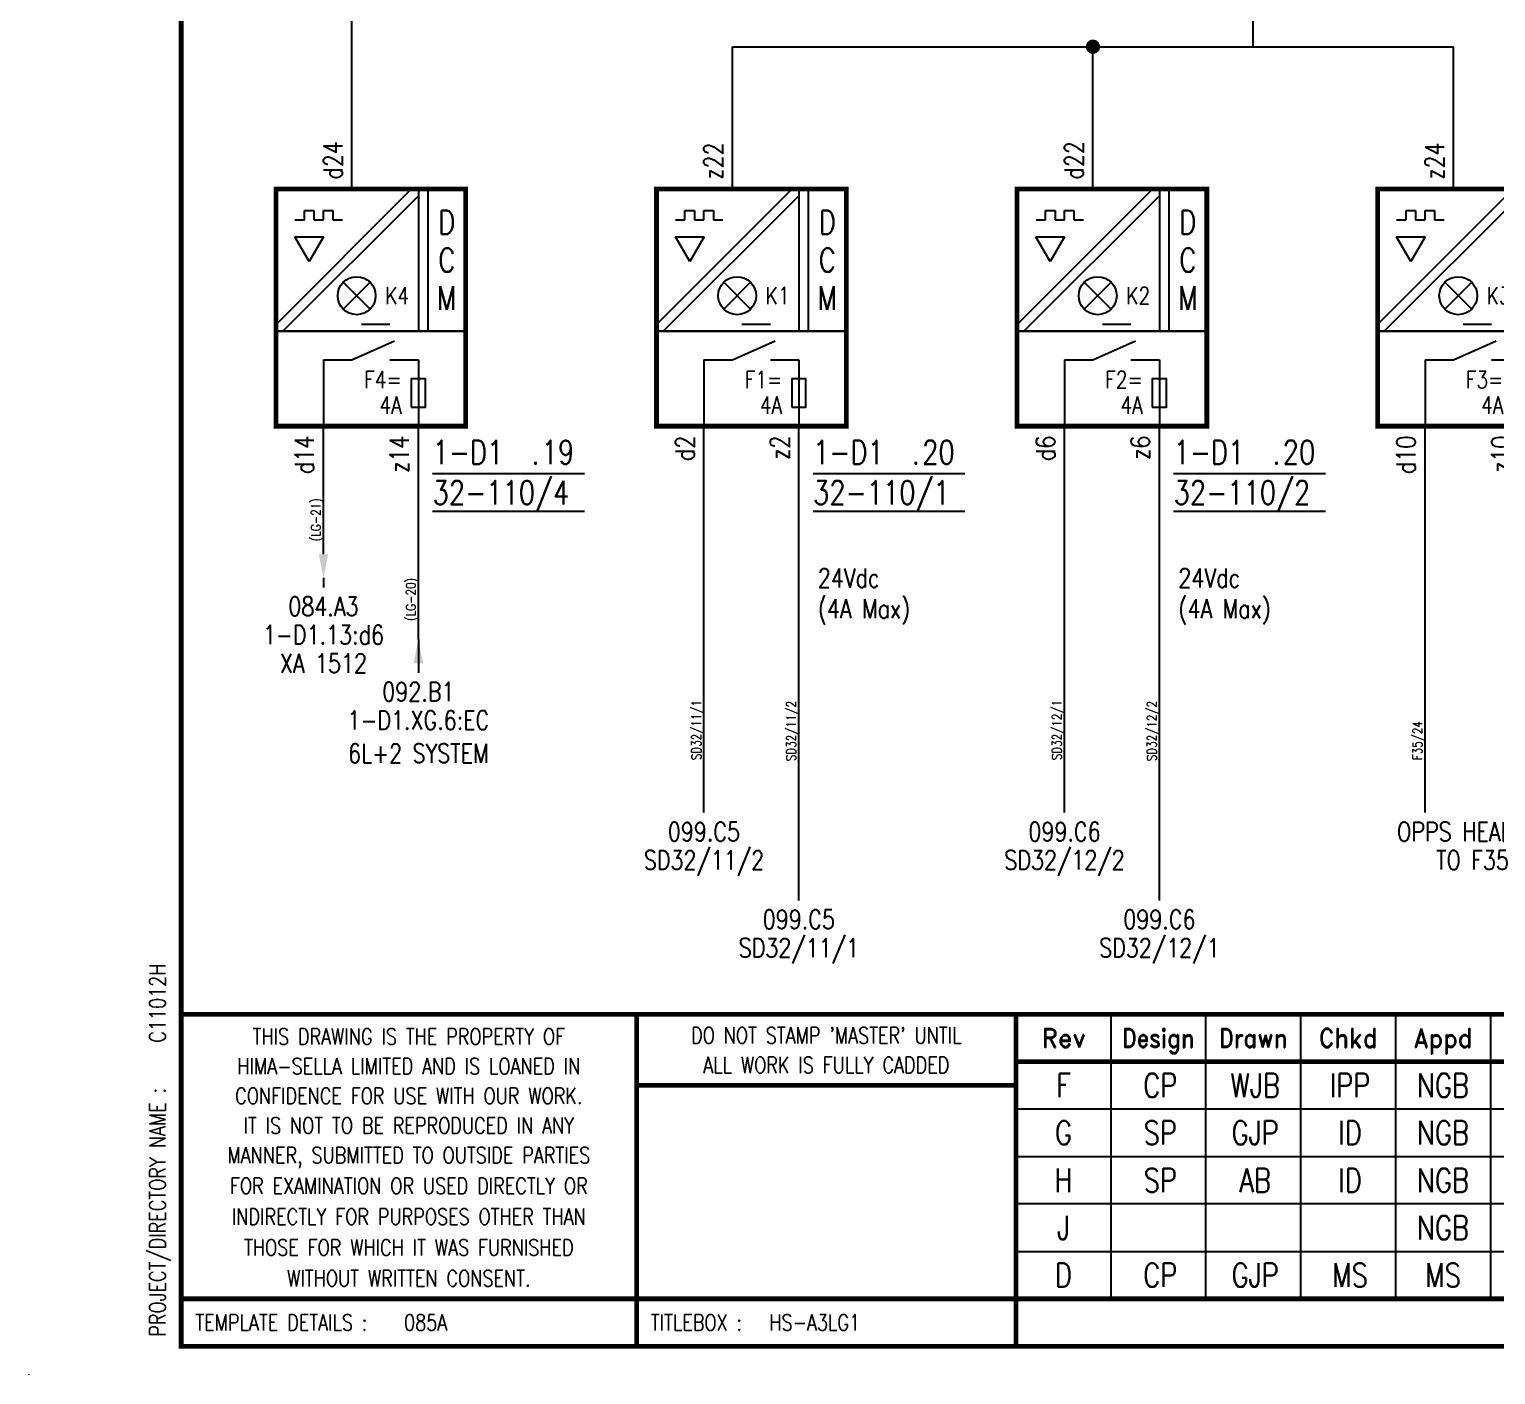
# Model space of a CAD drawing. Extents: x 0 to 414, y 0 to 285.
# Drawn here: x 0 to 154.5, y 0 to 141.8 of the extents above; entities that cross this region are included whole.
import ezdxf
from ezdxf.enums import TextEntityAlignment as Align

# ---------------------------------------------------------------- set-up
doc = ezdxf.new("R2010")
doc.units = 0
doc.header["$LTSCALE"] = 10
doc.header["$MEASUREMENT"] = 0
doc.layers.get('0').update_dxf_attribs({"linetype": 'CONTINUOUS'})
for name, color, linetype in [('ADD', 7, 'CONTINUOUS'), ('COL', 7, 'CONTINUOUS'), ('COM', 6, 'CONTINUOUS'), ('DES', 2, 'CONTINUOUS'), ('GROUP', 2, 'CONTINUOUS'), ('LAB', 2, 'CONTINUOUS'), ('PCABGREY-0_22', 7, 'CONTINUOUS'), ('RACK', 7, 'CONTINUOUS'), ('ROW', 7, 'CONTINUOUS'), ('SLOT', 7, 'CONTINUOUS'), ('SNA', 7, 'CONTINUOUS'), ('SPOTS', 3, 'CONTINUOUS'), ('TEXT', 2, 'CONTINUOUS'), ('TPOL', 2, 'CONTINUOUS'), ('UPS', 2, 'CONTINUOUS'), ('XR_FUNCTION', 7, 'CONTINUOUS'), ('XR_MAIN', 2, 'CONTINUOUS')]:
    doc.layers.add(name, color=color, linetype=linetype)
doc.layers.add('MCABGREY-0_22', color=4, linetype='CONTINUOUS', plot=False)
doc.styles.add('CROSSREF', font='ROMANS.shx', dxfattribs={"width": 0.8, "height": 1})
doc.styles.add('FUNCTION', font='ISOCP.shx', dxfattribs={"height": 2.5})
doc.styles.add('GROUP', font='romans.shx', dxfattribs={"width": 0.8, "height": 2.5})
doc.styles.add('PINS', font='romans.shx', dxfattribs={"width": 0.8})
doc.styles.add('RACK', font='romans.shx', dxfattribs={"width": 0.8, "height": 2})
doc.styles.add('ROMAND', font='ROMAND')
doc.styles.add('ROMANS', font='romans.shx', dxfattribs={"width": 0.8})
doc.styles.add('SLOT', font='romans.shx', dxfattribs={"width": 0.8, "height": 2})
doc.styles.add('SYMBOL', font='ISOCP.shx', dxfattribs={"height": 2.5})
doc.styles.add('WIRES', font='ROMANS.shx', dxfattribs={"width": 0.8, "height": 2})

# ---------------------------------------------------------------- blocks, each defined once
blk = doc.blocks.new('HS-A3LG1')
at = {"color": 1}
for p, q in [((114, 38), (114, 8)), ((124, 8), (124, 38)), ((134, 8), (134, 38)), ((144, 38), (144, 8)), ((154, 38), (154, 8)), ((301.5, 28), (104, 28)), ((104, 23), (301.5, 23)), ((301.5, 18), (104, 18)), ((104, 13), (270.5, 13)), ((0, 0), (0, 0.025))]:
    blk.add_line(p, q, dxfattribs=at)
at = {"color": 1, "const_width": 0.5}
blk.add_lwpolyline([(16, 3), (409, 3), (409, 285), (16, 285)], close=True, dxfattribs=at)
for points in [[(409, 38), (16, 38)], [(64, 3), (64, 38)], [(104, 3), (104, 38)], [(270.5, 33), (104, 33)], [(104, 30.5), (64, 30.5)], [(270.5, 8), (16, 8)]]:
    blk.add_lwpolyline(points, dxfattribs=at)
at = {"color": 3, "lineweight": 13, "style": 'ROMANS', "width": 0.8}
for s, p in [('THIS DRAWING IS THE PROPERTY OF', (40, 35.6443)), ("DO NOT STAMP 'MASTER' UNTIL", (84, 35.7693)), ('HIMA-SELLA LIMITED AND IS LOANED IN', (40, 32.5193)), ('ALL WORK IS FULLY CADDED', (84, 32.6443)), ('CONFIDENCE FOR USE WITH OUR WORK.', (40, 29.3879)), ('IT IS NOT TO BE REPRODUCED IN ANY', (40, 26.2629)), ('MANNER, SUBMITTED TO OUTSIDE PARTIES', (40, 23.1379)), ('FOR EXAMINATION OR USED DIRECTLY OR', (40, 19.9054)), ('INDIRECTLY FOR PURPOSES OTHER THAN', (40, 16.6554)), ('THOSE FOR WHICH IT WAS FURNISHED', (40, 13.4054)), ('WITHOUT WRITTEN CONSENT.', (40, 10.1554))]:
    blk.add_text(s, height=1.7, dxfattribs=at).set_placement(p, align=Align.MIDDLE_CENTER)
at = {"color": 4, "style": 'ROMAND'}
blk.add_text('Rev', height=2, dxfattribs=at).set_placement((109, 34.5), align=Align.CENTER)
for s, width, p in [('Design', 0.85, (119, 34.5)), ('Drawn', 0.85, (129, 34.5)), ('Chkd', 0.9, (139, 34.5)), ('Appd', 0.9, (149, 34.5))]:
    blk.add_text(s, height=2, dxfattribs=dict(at, width=width)).set_placement(p, align=Align.CENTER)
at = {"color": 3, "style": 'ROMANS', "width": 0.8}
blk.add_text('PROJECT/DIRECTORY NAME :', height=1.7, rotation=90, dxfattribs=at).set_placement((13.5, 4), align=Align.MIDDLE_LEFT)
for s, p in [('TEMPLATE DETAILS :', (17.5, 5.5)), ('TITLEBOX :', (65.5, 5.5)), ('HS-A3LG1', (78, 5.5))]:
    blk.add_text(s, height=1.7, dxfattribs=at).set_placement(p, align=Align.MIDDLE_LEFT)
at = {"layer": 'COL', "style": 'ROMAND', "flags": 9}
for tag, p in [('COL1', (48.5, 282.5)), ('COL2', (113.5, 282.5)), ('COL3', (178.5, 282.5)), ('COL4', (243.5, 282.5)), ('COL5', (308.5, 282.5)), ('COL6', (373.5, 282.5))]:
    blk.add_attdef(tag, p, '', height=2.5, dxfattribs=at)
at = {"layer": 'ROW', "style": 'ROMAND', "flags": 9}
for tag, p in [('ROW1', (406.5, 249.5)), ('ROW2', (406.5, 188.5)), ('ROW3', (406.5, 127.5)), ('ROW4', (406.5, 66.5))]:
    blk.add_attdef(tag, p, '', height=2.5, dxfattribs=at)
at = {"layer": 'UPS', "color": 3, "style": 'ROMANS', "width": 0.8, "flags": 8}
blk.add_attdef('PROJS->NOMPRO', text='', height=1.7, rotation=90, dxfattribs=at).set_placement((13.5, 35), align=Align.MIDDLE_LEFT)
at = {"layer": 'UPS', "style": 'ROMANS', "width": 0.8, "flags": 8}
for tag, height, p in [('PLANOS->VERIF', 2.5, (293.5, 34.25)), ('PLANOS->CANVI1', 2.5, (109, 29.25)), ('PLANOS->NCAN1', 2.5, (149, 29.25)), ('PLANOS->DCAN1', 2.5, (262.5, 29.25)), ('PLANOS->ORIG', 2.5, (293.5, 29.25)), ('PLANOS->CANVI2', 2.5, (109, 24.25)), ('PLANOS->NCAN2', 2.5, (149, 24.25)), ('PLANOS->DCAN2', 2.5, (262.5, 24.25)), ('PLANOS->HECHF', 2.5, (293.5, 24.25)), ('PLANOS->CANVI3', 2.5, (109, 19.25)), ('PLANOS->NCAN3', 2.5, (149, 19.25)), ('PLANOS->DCAN3', 2.5, (262.5, 19.25)), ('PLANOS->HECHD', 2.5, (293.5, 19.25)), ('PLANOS->CANVI4', 2.5, (109, 14.25)), ('PLANOS->NCAN4', 2.5, (149, 14.25)), ('PLANOS->DCAN4', 2.5, (262.5, 14.25)), ('PLANOS->DATACREA', 2.5, (293.5, 14.25)), ('PLANOS->CANVI5', 2.5, (109, 9.25)), ('PLANOS->NCAN5', 2.5, (149, 9.25)), ('PLANOS->DCAN5', 2.5, (262.5, 9.25)), ('PLANOS->NR1', 2.5, (293.5, 9.25)), ('PROJS->DESCPRO3', 5, (345.5, 5.5)), ('PLANOS->PLANO', 5, (378.5, 5.5)), ('PLANOS->USER', 5, (402.75, 5.5)), ('PLANOS->NR2', 2.5, (293.5, 4.25))]:
    blk.add_attdef(tag, text='', height=height, dxfattribs=at).set_placement(p, align=Align.CENTER)
at = {"layer": 'UPS', "style": 'ROMANS', "width": 3.1263, "flags": 8}
blk.add_attdef('PLANOS->MCAN1', text='', height=2.5, rotation=0.061173, dxfattribs=at).set_placement((155, 31.6443), (254, 31.75), align=Align.FIT)
at = {"layer": 'UPS', "style": 'ROMANS', "flags": 8}
for tag, width, p, p2 in [('PLANOS->MCAN2', 3.0574, (155, 26.75), (254, 26.75)), ('PLANOS->MCAN3', 3.0574, (155, 21.75), (254, 21.75)), ('PLANOS->MCAN4', 3.0462, (155, 16.75), (254, 16.75)), ('PLANOS->MCAN5', 3.0574, (155, 11.75), (254, 11.75))]:
    blk.add_attdef(tag, text='', height=2.5, dxfattribs=dict(at, width=width)).set_placement(p, p2, align=Align.FIT)
at = {"layer": 'UPS', "style": 'ROMANS', "width": 0.8, "flags": 8}
blk.add_attdef('PLANOS->DENOM', (313.5, 24.25), '', height=2.5, dxfattribs=at)
at = {"layer": 'UPS', "color": 4, "style": 'ROMANS', "width": 0.8, "flags": 8}
for tag, p in [('PROJS->DESCPRO1', (303, 19.25)), ('PROJS->DESCPRO2', (303, 14.25))]:
    blk.add_attdef(tag, p, '', height=2.5, dxfattribs=at)
at = {"layer": 'UPS', "color": 3, "style": 'ROMANS', "width": 0.8, "flags": 8}
blk.add_attdef('PLANOS->PROTOTIPO', text='', height=1.7, dxfattribs=at).set_placement((39.5, 5.5), align=Align.MIDDLE_LEFT)
at = {"layer": 'UPS', "style": 'ROMANS', "width": 0.8, "flags": 8}
blk.add_attdef('PLANOS->OBS4', text='', height=2.5, dxfattribs=at).set_placement((107, 5.5), align=Align.MIDDLE_LEFT)
blk = doc.blocks.new('EDREV')
at = {"color": 2, "style": 'ROMANS', "width": 0.8}
for tag, p in [('DES', (129.2, 29.25)), ('DRN', (139.2, 29.25)), ('CHKD', (149.2, 29.25)), ('DES', (129.2, 24.25)), ('DRN', (139.2, 24.25)), ('CHKD', (149.2, 24.25)), ('DES', (129.2, 19.25)), ('DRN', (139.2, 19.25)), ('CHKD', (149.2, 19.25)), ('DES', (129.2, 14.25)), ('DRN', (139.2, 14.25)), ('CHKD', (149.2, 14.25)), ('DES', (129.2, 9.25)), ('DRN', (139.2, 9.25)), ('CHKD', (149.2, 9.25))]:
    blk.add_attdef(tag, text='', height=2.5, dxfattribs=at).set_placement(p, align=Align.CENTER)
blk = doc.blocks.new('32-110-1')
for p, q in [((6.2929, 0), (-8, -14.2929)), ((7, 0), (7, -15)), ((8, 0), (8, -15)), ((7, -0.7071), (-7.2929, -15)), ((-5, -3.25), (-5, -2.25)), ((-5, -2.25), (-4, -2.25)), ((-4, -2.25), (-4, -3.25)), ((-3, -3.25), (-3, -2.25)), ((-3, -2.25), (-2, -2.25)), ((-2, -2.25), (-2, -3.25)), ((-6, -3.25), (-5, -3.25)), ((-4, -3.25), (-3, -3.25)), ((-2, -3.25), (-1, -3.25)), ((-4.5, -7.6568), (-6.0132, -5.0359)), ((-6.0132, -5.0359), (-2.9868, -5.0359)), ((-2.9868, -5.0359), (-4.5, -7.6568)), ((-0.9142, -9.8358), (1.9142, -12.6642)), ((-0.9142, -12.6642), (1.9142, -9.8358)), ((-8, -15), (12, -15)), ((12, -15), (-8, -15)), ((1, -14.25), (4, -14.25)), ((0, -18), (4.5, -16)), ((-3, -18), (0, -18)), ((-3, -18), (-3, -25)), ((4, -18), (7, -18)), ((7, -18), (7, -25)), ((8.5, -30), (24.5, -30)), ((24.5, -34), (8.5, -34))]:
    blk.add_line(p, q)
at = {"const_width": 0.5}
blk.add_lwpolyline([(-8, 0), (-8, -25), (12, -25), (12, 0)], close=True, dxfattribs=at)
blk.add_lwpolyline([(6.25, -23), (7.75, -23), (7.75, -20), (6.25, -20)], close=True)
blk.add_circle((0.5, -11.25), 2)
at = {"style": 'ROMANS', "width": 0.8}
for s, p in [('D', (10, -3.5)), ('C', (10, -7.5)), ('M', (10, -11.5))]:
    blk.add_text(s, height=2.5, dxfattribs=at).set_placement(p, align=Align.MIDDLE)
blk.add_text('K1', height=1.8, dxfattribs=at).set_placement((3.5, -12.15))
blk.add_text('F1=', height=1.8, dxfattribs=at).set_placement((5.25, -21), align=Align.RIGHT)
blk.add_attdef('AMPS', text='', height=1.8, dxfattribs=at).set_placement((5.25, -23.6883), align=Align.RIGHT)
at = {"layer": 'ADD', "style": 'PINS', "width": 0.8, "flags": 1}
blk.add_attdef('ADD1', (14, -12.5), '', height=1.5, dxfattribs=at)
at = {"layer": 'COM', "style": 'PINS', "width": 0.8, "flags": 1}
blk.add_attdef('COM1', (14, -16.5), '', height=1.5, dxfattribs=at)
at = {"layer": 'DES', "style": 'PINS', "width": 0.8, "flags": 1}
blk.add_attdef('DES1', (14, -14.5), '', height=1.5, dxfattribs=at)
at = {"layer": 'GROUP', "style": 'GROUP', "width": 0.8, "flags": 1}
blk.add_attdef('GROUP', (14, -22.5), '', height=1.5, dxfattribs=at)
at = {"layer": 'LAB', "style": 'PINS', "width": 0.8}
blk.add_attdef('LAB1', text='', height=2.5, dxfattribs=at).set_placement((8.5, -32), align=Align.MIDDLE_LEFT)
at = {"layer": 'RACK', "style": 'RACK', "width": 0.8}
blk.add_attdef('RACK', (8.5, -29), '', height=2.5, dxfattribs=at)
at = {"layer": 'SLOT', "style": 'SLOT', "width": 0.8}
blk.add_attdef('SLOT', (20, -29), '', height=2.5, dxfattribs=at)
at = {"layer": 'SNA', "style": 'SYMBOL', "width": 0.8, "flags": 1}
blk.add_attdef('SNA', (14, -20.5), '', height=1.5, dxfattribs=at)
at = {"layer": 'TEXT', "color": 3, "style": 'PINS', "width": 0.8}
blk.add_text('z22', height=2, rotation=90, dxfattribs=at).set_placement((-2, 1), align=Align.MIDDLE_LEFT)
at = {"layer": 'TEXT', "style": 'ROMANS', "width": 0.8}
blk.add_text('.', height=2, dxfattribs=at).set_placement((19, -29))
at = {"layer": 'TPOL', "style": 'PINS', "width": 0.8}
blk.add_attdef('CN1', (-1, 1), '', height=2, rotation=90, dxfattribs=at)
for tag, p in [('CN2', (-4, -26)), ('CN3', (6, -26))]:
    blk.add_attdef(tag, text='', height=2, rotation=90, dxfattribs=at).set_placement(p, align=Align.RIGHT)
at = {"layer": 'XR_FUNCTION', "style": 'FUNCTION', "width": 0.8, "flags": 1}
blk.add_attdef('XR_FUNCTION', (14, -18.5), '', height=1.5, dxfattribs=at)
at = {"layer": 'XR_MAIN', "style": 'CROSSREF', "width": 0.8, "flags": 1}
blk.add_attdef('XR_MAIN', (14, -24.5), '', height=1.5, dxfattribs=at)
blk = doc.blocks.new('32-110-4')
for p, q in [((6.2929, 0), (-8, -14.2929)), ((7, 0), (7, -15)), ((8, 0), (8, -15)), ((7, -0.7071), (-7.2929, -15)), ((-5, -3.25), (-5, -2.25)), ((-5, -2.25), (-4, -2.25)), ((-4, -2.25), (-4, -3.25)), ((-3, -3.25), (-3, -2.25)), ((-3, -2.25), (-2, -2.25)), ((-2, -2.25), (-2, -3.25)), ((-6, -3.25), (-5, -3.25)), ((-4, -3.25), (-3, -3.25)), ((-2, -3.25), (-1, -3.25)), ((-4.5, -7.6568), (-6.0132, -5.0359)), ((-6.0132, -5.0359), (-2.9868, -5.0359)), ((-2.9868, -5.0359), (-4.5, -7.6568)), ((-0.9142, -9.8358), (1.9142, -12.6642)), ((-0.9142, -12.6642), (1.9142, -9.8358)), ((-8, -15), (12, -15)), ((12, -15), (-8, -15)), ((1, -14.25), (4, -14.25)), ((0, -18), (4.5, -16)), ((-3, -18), (0, -18)), ((-3, -18), (-3, -25)), ((4, -18), (7, -18)), ((7, -18), (7, -25)), ((8.5, -30), (24.5, -30)), ((24.5, -34), (8.5, -34))]:
    blk.add_line(p, q)
at = {"const_width": 0.5}
blk.add_lwpolyline([(-8, 0), (-8, -25), (12, -25), (12, 0)], close=True, dxfattribs=at)
blk.add_lwpolyline([(6.25, -23), (7.75, -23), (7.75, -20), (6.25, -20)], close=True)
blk.add_circle((0.5, -11.25), 2)
at = {"style": 'ROMANS', "width": 0.8}
for s, p in [('D', (10, -3.5)), ('C', (10, -7.5)), ('M', (10, -11.5))]:
    blk.add_text(s, height=2.5, dxfattribs=at).set_placement(p, align=Align.MIDDLE)
blk.add_text('K4', height=1.8, dxfattribs=at).set_placement((3.5, -12.15))
blk.add_text('F4=', height=1.8, dxfattribs=at).set_placement((5.25, -21), align=Align.RIGHT)
blk.add_attdef('AMPS', text='', height=1.8, dxfattribs=at).set_placement((5.25, -23.6883), align=Align.RIGHT)
at = {"layer": 'ADD', "style": 'PINS', "width": 0.8, "flags": 1}
blk.add_attdef('ADD1', (14, -12.5), '', height=1.5, dxfattribs=at)
at = {"layer": 'COM', "style": 'PINS', "width": 0.8, "flags": 1}
blk.add_attdef('COM1', (14, -16.5), '', height=1.5, dxfattribs=at)
at = {"layer": 'DES', "style": 'PINS', "width": 0.8, "flags": 1}
blk.add_attdef('DES1', (14, -14.5), '', height=1.5, dxfattribs=at)
at = {"layer": 'GROUP', "style": 'GROUP', "width": 0.8, "flags": 1}
blk.add_attdef('GROUP', (14, -22.5), '', height=1.5, dxfattribs=at)
at = {"layer": 'LAB', "style": 'PINS', "width": 0.8}
blk.add_attdef('LAB1', text='', height=2.5, dxfattribs=at).set_placement((8.5, -32), align=Align.MIDDLE_LEFT)
at = {"layer": 'RACK', "style": 'RACK', "width": 0.8}
blk.add_attdef('RACK', (8.5, -29), '', height=2.5, dxfattribs=at)
at = {"layer": 'SLOT', "style": 'SLOT', "width": 0.8}
blk.add_attdef('SLOT', (20, -29), '', height=2.5, dxfattribs=at)
at = {"layer": 'SNA', "style": 'SYMBOL', "width": 0.8, "flags": 1}
blk.add_attdef('SNA', (14, -20.5), '', height=1.5, dxfattribs=at)
at = {"layer": 'TEXT', "color": 3, "style": 'PINS', "width": 0.8}
blk.add_text('d24', height=2, rotation=90, dxfattribs=at).set_placement((-2, 1), align=Align.MIDDLE_LEFT)
at = {"layer": 'TEXT', "style": 'ROMANS', "width": 0.8}
blk.add_text('.', height=2, dxfattribs=at).set_placement((19, -29))
at = {"layer": 'TPOL', "style": 'PINS', "width": 0.8}
blk.add_attdef('CN1', (-1, 1), '', height=2, rotation=90, dxfattribs=at)
for tag, p in [('CN2', (-4, -26)), ('CN3', (6, -26))]:
    blk.add_attdef(tag, text='', height=2, rotation=90, dxfattribs=at).set_placement(p, align=Align.RIGHT)
at = {"layer": 'XR_FUNCTION', "style": 'FUNCTION', "width": 0.8, "flags": 1}
blk.add_attdef('XR_FUNCTION', (14, -18.5), '', height=1.5, dxfattribs=at)
at = {"layer": 'XR_MAIN', "style": 'CROSSREF', "width": 0.8, "flags": 1}
blk.add_attdef('XR_MAIN', (14, -24.5), '', height=1.5, dxfattribs=at)
blk = doc.blocks.new('EQUPOT06')
blk.add_line((0, 3.5), (0, 0))
blk.add_solid([(-0.5, 1), (0.5, 1), (0, 3.5)])
at = {"layer": 'TEXT', "style": 'ROMANS', "width": 0.8}
blk.add_attdef('CONNECTION', text='', height=2, dxfattribs=at).set_placement((0, -4), align=Align.TOP_CENTER)
at = {"layer": 'TPOL', "style": 'ROMANS', "flags": 8}
blk.add_attdef('CN1', text='', height=0.0025, rotation=270, dxfattribs=at).set_placement((0, 3), align=Align.MIDDLE_LEFT)
at = {"layer": 'XR_FUNCTION', "style": 'FUNCTION', "width": 0.8, "flags": 1}
blk.add_attdef('XR_FUNCTION', text='', height=1, dxfattribs=at).set_placement((0, 2), align=Align.TOP_CENTER)
at = {"layer": 'XR_MAIN', "style": 'CROSSREF', "width": 0.8}
for tag in ['XR_PREV', 'XR_NEXT']:
    blk.add_attdef(tag, text='', height=2, dxfattribs=at).set_placement((0, -1), align=Align.TOP_CENTER)
blk = doc.blocks.new('32-110-2')
for p, q in [((6.2929, 0), (-8, -14.2929)), ((7, 0), (7, -15)), ((8, 0), (8, -15)), ((7, -0.7071), (-7.2929, -15)), ((-5, -3.25), (-5, -2.25)), ((-5, -2.25), (-4, -2.25)), ((-4, -2.25), (-4, -3.25)), ((-3, -3.25), (-3, -2.25)), ((-3, -2.25), (-2, -2.25)), ((-2, -2.25), (-2, -3.25)), ((-6, -3.25), (-5, -3.25)), ((-4, -3.25), (-3, -3.25)), ((-2, -3.25), (-1, -3.25)), ((-4.5, -7.6568), (-6.0132, -5.0359)), ((-6.0132, -5.0359), (-2.9868, -5.0359)), ((-2.9868, -5.0359), (-4.5, -7.6568)), ((-0.9142, -9.8358), (1.9142, -12.6642)), ((-0.9142, -12.6642), (1.9142, -9.8358)), ((-8, -15), (12, -15)), ((12, -15), (-8, -15)), ((1, -14.25), (4, -14.25)), ((0, -18), (4.5, -16)), ((-3, -18), (0, -18)), ((-3, -18), (-3, -25)), ((4, -18), (7, -18)), ((7, -18), (7, -25)), ((8.5, -30), (24.5, -30)), ((24.5, -34), (8.5, -34))]:
    blk.add_line(p, q)
at = {"const_width": 0.5}
blk.add_lwpolyline([(-8, 0), (-8, -25), (12, -25), (12, 0)], close=True, dxfattribs=at)
blk.add_lwpolyline([(6.25, -23), (7.75, -23), (7.75, -20), (6.25, -20)], close=True)
blk.add_circle((0.5, -11.25), 2)
at = {"style": 'ROMANS', "width": 0.8}
for s, p in [('D', (10, -3.5)), ('C', (10, -7.5)), ('M', (10, -11.5))]:
    blk.add_text(s, height=2.5, dxfattribs=at).set_placement(p, align=Align.MIDDLE)
blk.add_text('K2', height=1.8, dxfattribs=at).set_placement((3.5, -12.15))
blk.add_text('F2=', height=1.8, dxfattribs=at).set_placement((5.25, -21), align=Align.RIGHT)
blk.add_attdef('AMPS', text='', height=1.8, dxfattribs=at).set_placement((5.25, -23.6883), align=Align.RIGHT)
at = {"layer": 'ADD', "style": 'PINS', "width": 0.8, "flags": 1}
blk.add_attdef('ADD1', (14, -12.5), '', height=1.5, dxfattribs=at)
at = {"layer": 'COM', "style": 'PINS', "width": 0.8, "flags": 1}
blk.add_attdef('COM1', (14, -16.5), '', height=1.5, dxfattribs=at)
at = {"layer": 'DES', "style": 'PINS', "width": 0.8, "flags": 1}
blk.add_attdef('DES1', (14, -14.5), '', height=1.5, dxfattribs=at)
at = {"layer": 'GROUP', "style": 'GROUP', "width": 0.8, "flags": 1}
blk.add_attdef('GROUP', (14, -22.5), '', height=1.5, dxfattribs=at)
at = {"layer": 'LAB', "style": 'PINS', "width": 0.8}
blk.add_attdef('LAB1', text='', height=2.5, dxfattribs=at).set_placement((8.5, -32), align=Align.MIDDLE_LEFT)
at = {"layer": 'RACK', "style": 'RACK', "width": 0.8}
blk.add_attdef('RACK', (8.5, -29), '', height=2.5, dxfattribs=at)
at = {"layer": 'SLOT', "style": 'SLOT', "width": 0.8}
blk.add_attdef('SLOT', (20, -29), '', height=2.5, dxfattribs=at)
at = {"layer": 'SNA', "style": 'SYMBOL', "width": 0.8, "flags": 1}
blk.add_attdef('SNA', (14, -20.5), '', height=1.5, dxfattribs=at)
at = {"layer": 'TEXT', "color": 3, "style": 'PINS', "width": 0.8}
blk.add_text('d22', height=2, rotation=90, dxfattribs=at).set_placement((-2, 1), align=Align.MIDDLE_LEFT)
at = {"layer": 'TEXT', "style": 'ROMANS', "width": 0.8}
blk.add_text('.', height=2, dxfattribs=at).set_placement((19, -29))
at = {"layer": 'TPOL', "style": 'PINS', "width": 0.8}
blk.add_attdef('CN1', (-1, 1), '', height=2, rotation=90, dxfattribs=at)
for tag, p in [('CN2', (-4, -26)), ('CN3', (6, -26))]:
    blk.add_attdef(tag, text='', height=2, rotation=90, dxfattribs=at).set_placement(p, align=Align.RIGHT)
at = {"layer": 'XR_FUNCTION', "style": 'FUNCTION', "width": 0.8, "flags": 1}
blk.add_attdef('XR_FUNCTION', (14, -18.5), '', height=1.5, dxfattribs=at)
at = {"layer": 'XR_MAIN', "style": 'CROSSREF', "width": 0.8, "flags": 1}
blk.add_attdef('XR_MAIN', (14, -24.5), '', height=1.5, dxfattribs=at)
blk = doc.blocks.new('EQUPOT01')
blk.add_line((0, 1), (0, 0))
blk.add_solid([(0.5, 3.5), (-0.5, 3.5), (0, 1)])
at = {"layer": 'TEXT', "style": 'ROMANS', "width": 0.8}
blk.add_attdef('CONNECTION', text='', height=2, dxfattribs=at).set_placement((0, -4), align=Align.TOP_CENTER)
at = {"layer": 'TPOL', "style": 'ROMANS', "width": 0.8, "flags": 8}
blk.add_attdef('CN1', (0, 3.5), '', height=0.0025, rotation=270, dxfattribs=at)
at = {"layer": 'XR_FUNCTION', "style": 'FUNCTION', "width": 0.8, "flags": 1}
blk.add_attdef('XR_FUNCTION', text='', height=1, dxfattribs=at).set_placement((0, 2), align=Align.TOP_CENTER)
at = {"layer": 'XR_MAIN', "style": 'CROSSREF', "width": 0.8}
for tag in ['XR_PREV', 'XR_NEXT']:
    blk.add_attdef(tag, text='', height=2, dxfattribs=at).set_placement((0, -1), align=Align.TOP_CENTER)
blk = doc.blocks.new('32-110-3')
for p, q in [((6.2929, 0), (-8, -14.2929)), ((7, 0), (7, -15)), ((8, 0), (8, -15)), ((7, -0.7071), (-7.2929, -15)), ((-5, -3.25), (-5, -2.25)), ((-5, -2.25), (-4, -2.25)), ((-4, -2.25), (-4, -3.25)), ((-3, -3.25), (-3, -2.25)), ((-3, -2.25), (-2, -2.25)), ((-2, -2.25), (-2, -3.25)), ((-6, -3.25), (-5, -3.25)), ((-4, -3.25), (-3, -3.25)), ((-2, -3.25), (-1, -3.25)), ((-4.5, -7.6568), (-6.0132, -5.0359)), ((-6.0132, -5.0359), (-2.9868, -5.0359)), ((-2.9868, -5.0359), (-4.5, -7.6568)), ((-0.9142, -9.8358), (1.9142, -12.6642)), ((-0.9142, -12.6642), (1.9142, -9.8358)), ((-8, -15), (12, -15)), ((12, -15), (-8, -15)), ((1, -14.25), (4, -14.25)), ((0, -18), (4.5, -16)), ((-3, -18), (0, -18)), ((-3, -18), (-3, -25)), ((4, -18), (7, -18)), ((7, -18), (7, -25)), ((8.5, -30), (24.5, -30)), ((24.5, -34), (8.5, -34))]:
    blk.add_line(p, q)
at = {"const_width": 0.5}
blk.add_lwpolyline([(-8, 0), (-8, -25), (12, -25), (12, 0)], close=True, dxfattribs=at)
blk.add_lwpolyline([(6.25, -23), (7.75, -23), (7.75, -20), (6.25, -20)], close=True)
blk.add_circle((0.5, -11.25), 2)
at = {"style": 'ROMANS', "width": 0.8}
for s, p in [('D', (10, -3.5)), ('C', (10, -7.5)), ('M', (10, -11.5))]:
    blk.add_text(s, height=2.5, dxfattribs=at).set_placement(p, align=Align.MIDDLE)
blk.add_text('K3', height=1.8, dxfattribs=at).set_placement((3.5, -12.15))
blk.add_text('F3=', height=1.8, dxfattribs=at).set_placement((5.25, -21), align=Align.RIGHT)
blk.add_attdef('AMPS', text='', height=1.8, dxfattribs=at).set_placement((5.25, -23.6883), align=Align.RIGHT)
at = {"layer": 'ADD', "style": 'PINS', "width": 0.8, "flags": 1}
blk.add_attdef('ADD1', (14, -12.5), '', height=1.5, dxfattribs=at)
at = {"layer": 'COM', "style": 'PINS', "width": 0.8, "flags": 1}
blk.add_attdef('COM1', (14, -16.5), '', height=1.5, dxfattribs=at)
at = {"layer": 'DES', "style": 'PINS', "width": 0.8, "flags": 1}
blk.add_attdef('DES1', (14, -14.5), '', height=1.5, dxfattribs=at)
at = {"layer": 'GROUP', "style": 'GROUP', "width": 0.8, "flags": 1}
blk.add_attdef('GROUP', (14, -22.5), '', height=1.5, dxfattribs=at)
at = {"layer": 'LAB', "style": 'PINS', "width": 0.8}
blk.add_attdef('LAB1', text='', height=2.5, dxfattribs=at).set_placement((8.5, -32), align=Align.MIDDLE_LEFT)
at = {"layer": 'RACK', "style": 'RACK', "width": 0.8}
blk.add_attdef('RACK', (8.5, -29), '', height=2.5, dxfattribs=at)
at = {"layer": 'SLOT', "style": 'SLOT', "width": 0.8}
blk.add_attdef('SLOT', (20, -29), '', height=2.5, dxfattribs=at)
at = {"layer": 'SNA', "style": 'SYMBOL', "width": 0.8, "flags": 1}
blk.add_attdef('SNA', (14, -20.5), '', height=1.5, dxfattribs=at)
at = {"layer": 'TEXT', "color": 3, "style": 'PINS', "width": 0.8}
blk.add_text('z24', height=2, rotation=90, dxfattribs=at).set_placement((-2, 1), align=Align.MIDDLE_LEFT)
at = {"layer": 'TEXT', "style": 'ROMANS', "width": 0.8}
blk.add_text('.', height=2, dxfattribs=at).set_placement((19, -29))
at = {"layer": 'TPOL', "style": 'PINS', "width": 0.8}
blk.add_attdef('CN1', (-1, 1), '', height=2, rotation=90, dxfattribs=at)
for tag, p in [('CN2', (-4, -26)), ('CN3', (6, -26))]:
    blk.add_attdef(tag, text='', height=2, rotation=90, dxfattribs=at).set_placement(p, align=Align.RIGHT)
at = {"layer": 'XR_FUNCTION', "style": 'FUNCTION', "width": 0.8, "flags": 1}
blk.add_attdef('XR_FUNCTION', (14, -18.5), '', height=1.5, dxfattribs=at)
at = {"layer": 'XR_MAIN', "style": 'CROSSREF', "width": 0.8, "flags": 1}
blk.add_attdef('XR_MAIN', (14, -24.5), '', height=1.5, dxfattribs=at)

msp = doc.modelspace()

# ---------------------------------------------------------------- linework, layer by layer
at = {"layer": 'PCABGREY-0_22'}
for p, q in [((34, 125), (34, 151.75)), ((129, 140), (129, 148)), ((74.1, 140), (112.1, 140)), ((74.1, 125), (74.1, 140)), ((112.1, 140), (150.1, 140)), ((112.1, 125), (112.1, 140)), ((150.1, 125), (150.1, 140)), ((31, 87.8763), (31, 100)), ((41, 79.4821), (41, 100)), ((71.1, 59.25), (71.1, 100)), ((81.1, 50), (81.1, 100)), ((109.1, 59.25), (109.1, 100)), ((119.1, 50), (119.1, 100)), ((147.1, 59.25), (147.1, 100)), ((31, 86.5), (31, 87.8763)), ((31, 83), (31, 83)), ((41, 77.5), (41, 79.4821)), ((41, 74), (41, 74))]:
    msp.add_line(p, q, dxfattribs=at)
at = {"layer": 'SPOTS', "color": 7, "const_width": 0.75}
msp.add_lwpolyline([(111.725, 140, 1), (112.475, 140, 1)], format="xyb", close=True, dxfattribs=at)

# ---------------------------------------------------------------- block references
ref = msp.add_blockref('HS-A3LG1', (0, 0))
ref.add_attrib('PROJS->NOMPRO', 'C11012H', dxfattribs={"layer": 'UPS', "color": 3, "height": 1.7, "rotation": 90, "style": 'ROMANS', "width": 0.8, "flags": 8}).set_placement((13.5, 35), align=Align.MIDDLE_LEFT)
ref.add_attrib('PLANOS->PROTOTIPO', '085A', dxfattribs={"layer": 'UPS', "color": 3, "height": 1.7, "style": 'ROMANS', "width": 0.8, "flags": 8}).set_placement((39.5, 5.5), align=Align.MIDDLE_LEFT)
ref.add_attrib('PLANOS->NCAN5', 'MS', dxfattribs={"layer": 'UPS', "height": 2.5, "style": 'ROMANS', "width": 0.8, "flags": 8}).set_placement((149, 9.25), align=Align.CENTER)
ref.add_attrib('PLANOS->NCAN2', 'NGB', dxfattribs={"layer": 'UPS', "height": 2.5, "style": 'ROMANS', "width": 0.8, "flags": 8}).set_placement((149, 24.25), align=Align.CENTER)
ref.add_attrib('PLANOS->NCAN3', 'NGB', dxfattribs={"layer": 'UPS', "height": 2.5, "style": 'ROMANS', "width": 0.8, "flags": 8}).set_placement((149, 19.25), align=Align.CENTER)
ref.add_attrib('PLANOS->NCAN4', 'NGB', dxfattribs={"layer": 'UPS', "height": 2.5, "style": 'ROMANS', "width": 0.8, "flags": 8}).set_placement((149, 14.25), align=Align.CENTER)
ref.add_attrib('PLANOS->NCAN1', 'NGB', dxfattribs={"layer": 'UPS', "height": 2.5, "style": 'ROMANS', "width": 0.8, "flags": 8}).set_placement((149, 29.25), align=Align.CENTER)
ref.add_attrib('PLANOS->CANVI5', 'D', dxfattribs={"layer": 'UPS', "height": 2.5, "style": 'ROMANS', "width": 0.8, "flags": 8}).set_placement((109, 9.25), align=Align.CENTER)
ref.add_attrib('PLANOS->CANVI4', 'J', dxfattribs={"layer": 'UPS', "height": 2.5, "style": 'ROMANS', "width": 0.8, "flags": 8}).set_placement((109, 14.25), align=Align.CENTER)
ref.add_attrib('PLANOS->CANVI2', 'G', dxfattribs={"layer": 'UPS', "height": 2.5, "style": 'ROMANS', "width": 0.8, "flags": 8}).set_placement((109, 24.25), align=Align.CENTER)
ref.add_attrib('PLANOS->CANVI3', 'H', dxfattribs={"layer": 'UPS', "height": 2.5, "style": 'ROMANS', "width": 0.8, "flags": 8}).set_placement((109, 19.25), align=Align.CENTER)
ref.add_attrib('PLANOS->CANVI1', 'F', dxfattribs={"layer": 'UPS', "height": 2.5, "style": 'ROMANS', "width": 0.8, "flags": 8}).set_placement((109, 29.25), align=Align.CENTER)
for name, p, values in [('32-110-4', (34, 125), {'CN1': 'd24', 'CN2': 'd14', 'CN3': 'z14', 'LAB1': '32-110/4', 'RACK': '1-D1', 'SLOT': '19', 'AMPS': '4A'}), ('32-110-2', (112.1, 125), {'CN1': 'd22', 'CN2': 'd6', 'CN3': 'z6', 'LAB1': '32-110/2', 'RACK': '1-D1', 'SLOT': '20', 'AMPS': '4A'}), ('32-110-1', (74.1, 125), {'CN1': 'z22', 'CN2': 'd2', 'CN3': 'z2', 'LAB1': '32-110/1', 'RACK': '1-D1', 'SLOT': '20', 'AMPS': '4A'}), ('32-110-3', (150.1, 125), {'CN1': 'z24', 'CN2': 'd10', 'CN3': 'z10', 'LAB1': '32-110/3', 'RACK': '1-D1', 'SLOT': '20', 'AMPS': '4A'}), ('EQUPOT06', (41, 74), {'CN1': '1', 'XR_NEXT': '092.B1', 'CONNECTION': '1-D1.XG.6:EC'})]:
    msp.add_blockref(name, p).add_auto_attribs(values)
ref = msp.add_blockref('EQUPOT01', (31, 83))
ref.add_attrib('CN1', '1', (31, 86.5), dxfattribs={"layer": 'TPOL', "height": 0.0025, "rotation": 270, "style": 'ROMANS', "width": 0.8})
ref.add_attrib('CONNECTION', '1-D1.13:d6', dxfattribs={"layer": 'TEXT', "height": 2, "style": 'ROMANS', "width": 0.8}).set_placement((31, 79), align=Align.TOP_CENTER)
ref.add_attrib('XR_PREV', '084.A3', dxfattribs={"layer": 'XR_MAIN', "height": 2, "style": 'CROSSREF', "width": 0.8}).set_placement((31, 82), align=Align.TOP_CENTER)
ref = msp.add_blockref('EDREV', (-10, 0))
ref.add_attrib('DES', 'CP', dxfattribs={"color": 2, "height": 2.5, "style": 'ROMANS', "width": 0.8}).set_placement((119.2, 29.25), align=Align.CENTER)
ref.add_attrib('DRN', 'WJB', dxfattribs={"color": 2, "height": 2.5, "style": 'ROMANS', "width": 0.8}).set_placement((129.2, 29.25), align=Align.CENTER)
ref.add_attrib('CHKD', 'IPP', dxfattribs={"color": 2, "height": 2.5, "style": 'ROMANS', "width": 0.8}).set_placement((139.2, 29.25), align=Align.CENTER)
ref.add_attrib('DES', 'SP', dxfattribs={"color": 2, "height": 2.5, "style": 'ROMANS', "width": 0.8}).set_placement((119.2, 24.25), align=Align.CENTER)
ref.add_attrib('DRN', 'GJP', dxfattribs={"color": 2, "height": 2.5, "style": 'ROMANS', "width": 0.8}).set_placement((129.2, 24.25), align=Align.CENTER)
ref.add_attrib('CHKD', 'ID', dxfattribs={"color": 2, "height": 2.5, "style": 'ROMANS', "width": 0.8}).set_placement((139.2, 24.25), align=Align.CENTER)
ref.add_attrib('DES', 'SP', dxfattribs={"color": 2, "height": 2.5, "style": 'ROMANS', "width": 0.8}).set_placement((119.2, 19.25), align=Align.CENTER)
ref.add_attrib('DRN', 'AB', dxfattribs={"color": 2, "height": 2.5, "style": 'ROMANS', "width": 0.8}).set_placement((129.2, 19.25), align=Align.CENTER)
ref.add_attrib('CHKD', 'ID', dxfattribs={"color": 2, "height": 2.5, "style": 'ROMANS', "width": 0.8}).set_placement((139.2, 19.25), align=Align.CENTER)
ref.add_attrib('DES', 'CP', dxfattribs={"color": 2, "height": 2.5, "style": 'ROMANS', "width": 0.8}).set_placement((119.2, 9.25), align=Align.CENTER)
ref.add_attrib('DRN', 'GJP', dxfattribs={"color": 2, "height": 2.5, "style": 'ROMANS', "width": 0.8}).set_placement((129.2, 9.25), align=Align.CENTER)
ref.add_attrib('CHKD', 'MS', dxfattribs={"color": 2, "height": 2.5, "style": 'ROMANS', "width": 0.8}).set_placement((139.2, 9.25), align=Align.CENTER)

# ---------------------------------------------------------------- texts
at = {"layer": 'MCABGREY-0_22', "color": 4, "style": 'WIRES', "width": 0.8}
for s, p in [('(LG-21)', (31, 87.8763)), ('(LG-20)', (41, 79.4821))]:
    msp.add_text(s, height=1, rotation=90, dxfattribs=at).set_placement(p, align=Align.BOTTOM_LEFT)
at = {"layer": 'TEXT', "style": 'ROMANS', "width": 0.8}
for s, p in [('24Vdc', (83.1, 83)), ('24Vdc', (121.1, 83)), ('(4A Max)', (83.1, 79.7619)), ('(4A Max)', (121.1, 79.7619))]:
    msp.add_text(s, height=2, dxfattribs=at).set_placement(p)
for s, p in [('XA 1512', (31, 76)), ('6L+2 SYSTEM', (41, 66.5))]:
    msp.add_text(s, height=2, dxfattribs=at).set_placement(p, align=Align.TOP_CENTER)
at = {"layer": 'TEXT', "color": 4, "style": 'WIRES', "width": 0.8}
for s, p in [('SD32/11/1', (71.1, 64.7901)), ('SD32/11/2', (81.1, 64.683)), ('SD32/12/1', (109.1, 64.7901)), ('SD32/12/2', (119.1, 64.683)), ('F35/24', (147.1, 64.7901))]:
    msp.add_text(s, height=1, rotation=90, dxfattribs=at).set_placement(p, align=Align.BOTTOM_LEFT)
at = {"layer": 'TEXT', "style": 'ROMANS', "width": 0.8}
for s, p in [('099.C5', (71.1, 57.25)), ('099.C6', (109.1, 57.25)), ('OPPS HEALTHY', (152.1, 57.25)), ('SD32/11/2', (71.1, 54.25)), ('SD32/12/2', (109.1, 54.25)), ('TO F35', (152.1, 54.25)), ('099.C5', (81.1, 48)), ('099.C6', (119.1, 48)), ('SD32/11/1', (81.1, 45)), ('SD32/12/1', (119.1, 45))]:
    msp.add_text(s, height=2, dxfattribs=at).set_placement(p, align=Align.MIDDLE_CENTER)

doc.saveas('drawing.dxf')
